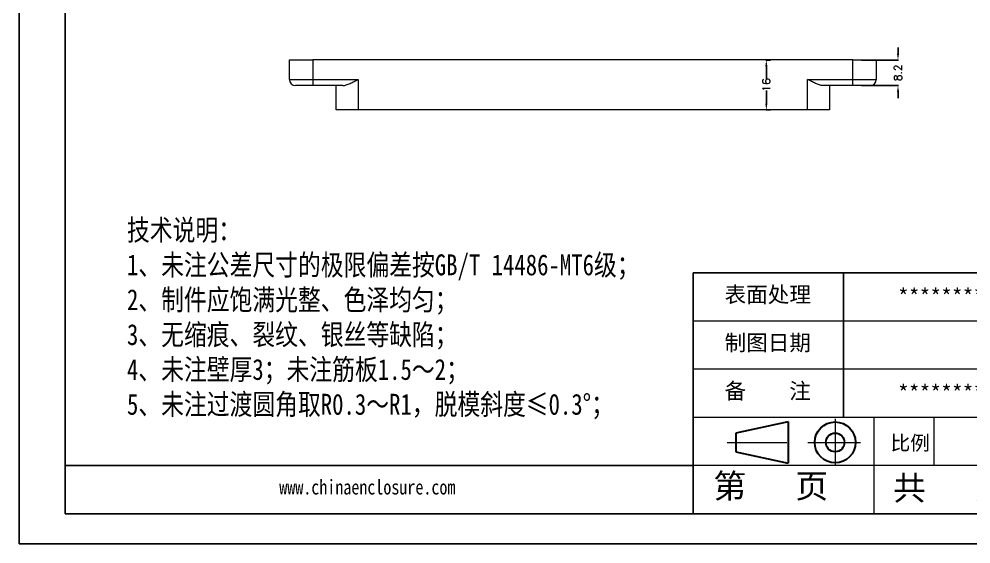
# Model space of a CAD drawing. Header units: inches. Extents: x 953 to 2288, y 1089 to 1493.
# Drawn here: x 1580.4 to 1885.4, y 1088.5 to 1256.6 of the extents above; entities that cross this region are included whole.
import ezdxf

# ---------------------------------------------------------------- set-up
doc = ezdxf.new("R2010")
doc.units = ezdxf.units.IN
doc.linetypes.add('CENTER2', pattern=[28.575, 19.05, -3.175, 3.175, -3.175])
doc.layers.add('文字', color=81, linetype='Continuous')
for name, color, linetype, lineweight in [('粗实线', 7, 'Continuous', 30), ('细实线', 3, 'Continuous', 9), ('细点划线', 2, 'CENTER2', 9)]:
    doc.layers.add(name, color=color, linetype=linetype, lineweight=lineweight)
doc.styles.get("Standard").update_dxf_attribs({"font": 'txt', "bigfont": 'gbcbig.shx'})
doc.styles.add('宋体', font='', dxfattribs={"width": 0.8, "height": 3.5})
doc.styles.get('宋体').set_extended_font_data('SimSun')
doc.dimstyles.new('2.5', dxfattribs={"dimtxt": 2.5, "dimasz": 2, "dimexe": 0.18, "dimexo": 0.0625, "dimgap": 0.09, "dimtad": 0, "dimzin": 9, "dimdsep": 46, "dimtxsty": 'Standard', "dimcen": 2, "dimclrd": 3, "dimclre": 3, "dimadec": 0, "dimazin": 2, "dimtfac": 1, "dimtofl": 0, "dimtmove": 0, "dimatfit": 3, "dimfxl": 1, "dimtolj": 1, "dimtzin": 0, "dimarcsym": 0})

# ---------------------------------------------------------------- blocks, each defined once
blk = doc.blocks.new('*D178')
at = {"color": 3, "lineweight": -2}
for p, q in [((1861.99, 1245.45), (1861.99, 1247.45)), ((1850.34, 1243.45), (1862.17, 1243.45)), ((1850.34, 1235.25), (1862.17, 1235.25)), ((1861.99, 1233.25), (1861.99, 1231.25))]:
    blk.add_line(p, q, dxfattribs=at)
at = {"color": 3}
for points in [[(1861.66, 1245.45), (1862.33, 1245.45), (1861.99, 1243.45)], [(1861.66, 1233.25), (1862.33, 1233.25), (1861.99, 1235.25)]]:
    blk.add_solid(points, dxfattribs=at)
at = {"layer": 'Defpoints', "color": 0}
for p in [(1850.27, 1243.45), (1861.99, 1243.45), (1850.27, 1235.25)]:
    blk.add_point(p, dxfattribs=at)
at = {"color": 0, "insert": (1861.99, 1239.35), "char_height": 2.5, "attachment_point": 5, "rotation": 90}
blk.add_mtext('\\A1;8.2', dxfattribs=at)
blk = doc.blocks.new('*D179')
at = {"color": 3, "lineweight": -2}
for p, q in [((1821.13, 1243.45), (1819.63, 1243.45)), ((1819.81, 1241.45), (1819.81, 1237.21)), ((1819.81, 1229.45), (1819.81, 1233.69)), ((1821.13, 1227.45), (1819.63, 1227.45))]:
    blk.add_line(p, q, dxfattribs=at)
at = {"color": 3}
for points in [[(1819.48, 1241.45), (1820.15, 1241.45), (1819.81, 1243.45)], [(1819.48, 1229.45), (1820.15, 1229.45), (1819.81, 1227.45)]]:
    blk.add_solid(points, dxfattribs=at)
at = {"layer": 'Defpoints', "color": 0}
for p in [(1819.81, 1243.45), (1821.19, 1243.45), (1821.19, 1227.45)]:
    blk.add_point(p, dxfattribs=at)
at = {"color": 0, "insert": (1819.81, 1235.45), "char_height": 2.5, "attachment_point": 5, "rotation": 90}
blk.add_mtext('\\A1;16', dxfattribs=at)

msp = doc.modelspace()

# ---------------------------------------------------------------- linework, layer by layer
for p, q in [((1580.414, 1493.426), (1580.414, 1088.511)), ((1595.232, 1483.785), (1595.232, 1098.152)), ((1580.414, 1275.972), (1580.414, 1088.511)), ((1912.058, 1175.279), (1796.368, 1175.279)), ((1796.368, 1098.152), (1796.368, 1175.279)), ((1844.572, 1129.003), (1844.572, 1175.279)), ((1796.368, 1113.577), (1595.232, 1113.577)), ((1595.232, 1098.152), (2143.438, 1098.152)), ((1580.414, 1088.511), (2153.079, 1088.511)), ((1580.414, 1088.511), (1845.536, 1088.511))]:
    msp.add_line(p, q)
at = {"color": 7, "linetype": 'Continuous', "lineweight": 15}
for p, q in [((1667.023, 1237.252), (1667.023, 1243.452)), ((1667.023, 1243.452), (1674.523, 1243.452)), ((1674.523, 1243.452), (1674.523, 1237.252)), ((1847.523, 1243.452), (1674.523, 1243.452)), ((1847.523, 1237.252), (1847.523, 1243.452)), ((1847.523, 1243.452), (1855.023, 1243.452)), ((1855.023, 1243.452), (1855.023, 1237.252)), ((1667.023, 1237.252), (1674.523, 1237.252)), ((1674.523, 1235.252), (1669.023, 1235.252)), ((1674.523, 1237.252), (1689.023, 1237.252)), ((1674.523, 1237.252), (1674.523, 1235.252)), ((1684.124, 1235.252), (1674.523, 1235.252)), ((1682.023, 1227.452), (1682.023, 1235.252)), ((1689.023, 1237.252), (1689.023, 1227.452)), ((1833.023, 1237.252), (1847.523, 1237.252)), ((1833.023, 1227.452), (1833.023, 1237.252)), ((1847.523, 1235.252), (1837.922, 1235.252)), ((1840.023, 1235.252), (1840.023, 1227.452)), ((1847.523, 1237.252), (1855.023, 1237.252)), ((1847.523, 1235.252), (1847.523, 1237.252)), ((1853.023, 1235.252), (1847.523, 1235.252)), ((1689.023, 1227.452), (1682.023, 1227.452)), ((1833.023, 1227.452), (1689.023, 1227.452)), ((1840.023, 1227.452), (1833.023, 1227.452))]:
    msp.add_line(p, q, dxfattribs=at)
for centre, start, end in [((1669.023, 1237.252), 180, 270), ((1853.023, 1237.252), 270, 0)]:
    msp.add_arc(centre, 2, start, end, dxfattribs=at)
for points in [[(1684.124, 1235.252), (1684.3, 1235.252), (1684.482, 1235.274), (1684.858, 1235.348), (1685.053, 1235.4), (1685.651, 1235.592), (1686.056, 1235.76), (1686.888, 1236.14), (1687.315, 1236.354), (1687.953, 1236.683), (1688.166, 1236.795), (1688.593, 1237.022), (1688.809, 1237.137), (1689.023, 1237.252)], [(1837.922, 1235.252), (1837.746, 1235.252), (1837.564, 1235.274), (1837.188, 1235.348), (1836.994, 1235.4), (1836.396, 1235.592), (1835.99, 1235.76), (1835.158, 1236.14), (1834.731, 1236.354), (1834.094, 1236.683), (1833.881, 1236.795), (1833.453, 1237.022), (1833.237, 1237.137), (1833.023, 1237.252)]]:
    msp.add_open_spline(points, degree=3, knots=[0, 0, 0, 0, 0.125, 0.125, 0.25, 0.25, 0.5, 0.5, 0.75, 0.75, 0.875, 0.875, 1, 1, 1, 1], dxfattribs=at)
at = {"layer": '粗实线', "color": 7}
for p, q in [((1826.854, 1127.56), (1810, 1123.987)), ((1826.854, 1127.56), (1826.854, 1114.351)), ((1810, 1123.987), (1810, 1118.027)), ((1810, 1118.027), (1826.854, 1114.351))]:
    msp.add_line(p, q, dxfattribs=at)
for radius in [6.553, 2.98]:
    msp.add_circle((1841.855, 1121.007), radius, dxfattribs=at)
at = {"layer": '细实线', "color": 7}
for p, q in [((1912.058, 1159.853), (1796.368, 1159.853)), ((1912.058, 1144.428), (1796.368, 1144.428)), ((2143.438, 1129.003), (1796.368, 1129.003)), ((1854.213, 1129.003), (1854.213, 1098.152)), ((1873.495, 1129.003), (1873.495, 1113.577)), ((1912.058, 1113.577), (1796.368, 1113.577))]:
    msp.add_line(p, q, dxfattribs=at)
at = {"layer": '细点划线', "color": 7}
for p, q in [((1841.855, 1128.55), (1841.855, 1113.577)), ((1807.313, 1121.007), (1828.145, 1121.007)), ((1833.091, 1121.007), (1850.027, 1121.007))]:
    msp.add_line(p, q, dxfattribs=at)

# ---------------------------------------------------------------- texts
at = {"char_height": 5.07288, "width": 2883.17284, "attachment_point": 1}
for s, insert in [('{\\fSimHei|b0|i0|c134|p49;表面处理}', (1806.428, 1170.901)), ('{\\fSimHei|b0|i0|c134|p49;*********}', (1861.99, 1170.249)), ('{\\fSimHei|b0|i0|c134|p49;制图日期}', (1806.428, 1155.476)), ('{\\fSimHei|b0|i0|c134|p49;备    注}', (1806.428, 1140.05)), ('{\\fSimHei|b0|i0|c134|p49;*********}', (1861.99, 1139.398))]:
    msp.add_mtext(s, dxfattribs=dict(at, insert=insert))
at = {"layer": '文字', "color": 0, "attachment_point": 1, "style": '宋体'}
for s, insert, char_height, width in [('{\\H1.111x;技术说明：\\P1、未注公差尺寸的极限偏差按GB/T 14486-MT6级；\\P2、制件应饱满光整、色泽均匀；\\P3、无缩痕、裂纹、银丝等缺陷；\\P4、未注壁厚3；未注筋板1.5～2；\\P5、未注过渡圆角取R0.3～R1，脱模斜度≤0.3%%D；}', (1614.989, 1192.373), 6.02552, 219.46963), ('www.chinaenclosure.com', (1663.781, 1109.064), 4.71329, 82.80807)]:
    msp.add_mtext(s, dxfattribs=dict(at, insert=insert, char_height=char_height, width=width))
at = {"layer": '细实线', "color": 7, "attachment_point": 1}
for s, insert, char_height, width in [('{\\fSimSun|b0|i0|c134|p54;比例}', (1859.612, 1123.161), 4.6276, 20.31372), ('{\\fSimSun|b0|i0|c134|p54;第   页}', (1802.858, 1110.926), 7.71266, 57.84498), ('{\\fSimSun|b0|i0|c134|p54; 共   页}', (1855.157, 1110.271), 7.71266, 57.84498)]:
    msp.add_mtext(s, dxfattribs=dict(at, insert=insert, char_height=char_height, width=width))

# ---------------------------------------------------------------- dimensions: what is measured, and where the dimension line sits
for base, p1, p2, picture, middle in [((1861.993, 1243.452), (1850.273, 1235.252), (1850.273, 1243.452), '*D178', (1861.993, 1239.352)), ((1819.814, 1243.452), (1821.192, 1227.452), (1821.192, 1243.452), '*D179', (1819.814, 1235.452))]:
    dim = msp.add_linear_dim(base=base, p1=p1, p2=p2, angle=90, dimstyle='2.5')
    dim.commit()
    dim.dimension.update_dxf_attribs({"geometry": picture, "text_midpoint": middle})

doc.saveas('drawing.dxf')
